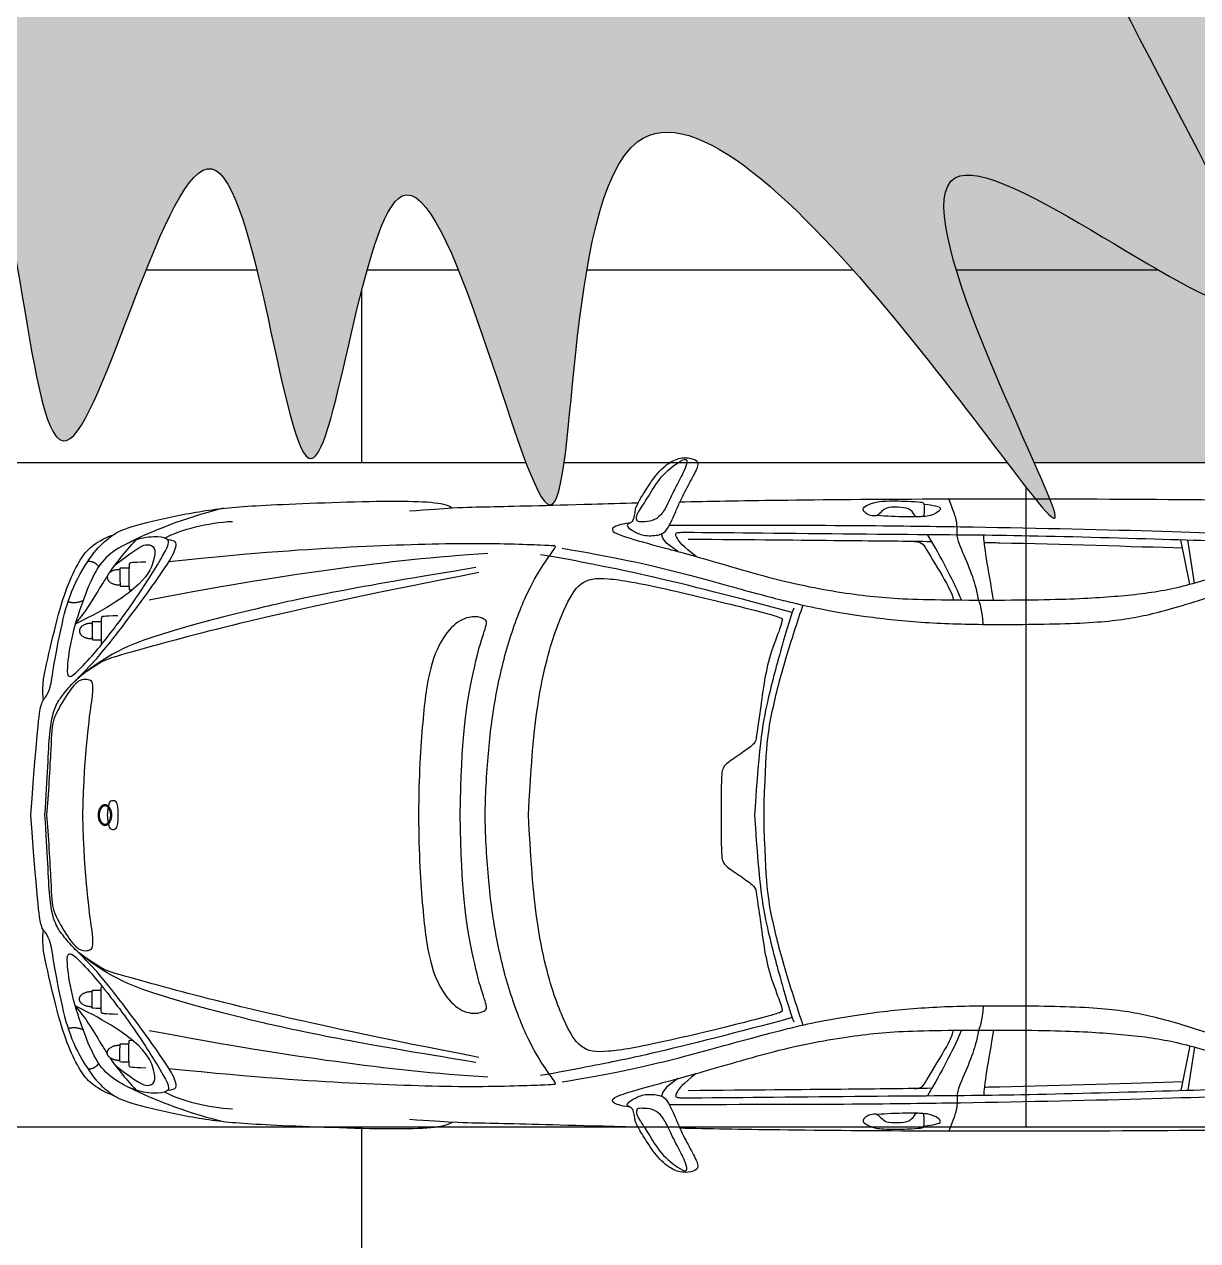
# Model space of a CAD drawing. Header units: metres. Extents: x 1203 to 2640, y 535 to 1122.
# Drawn here: x 1234.424 to 1238.012, y 631.604 to 635.324 of the extents above; entities that cross this region are included whole.
import ezdxf

# ---------------------------------------------------------------- set-up
doc = ezdxf.new("R2010")
doc.units = ezdxf.units.M
for name, color, linetype in [('car', 253, 'Continuous'), ('Layer1', 105, 'Continuous'), ('line work', 7, 'Continuous')]:
    doc.layers.add(name, color=color, linetype=linetype)
picture_1 = doc.add_image_def('image1.png', size_in_pixel=(941, 730))

msp = doc.modelspace()

# ---------------------------------------------------------------- hatches: boundary and pattern name
at = {"layer": 'line work', "lineweight": -3, "true_color": 0x90e203}
h = msp.add_hatch(color=62, dxfattribs=at)
h.dxf.hatch_style = 1
edge = h.paths.add_edge_path()
edge.add_line((1241.0606, 633.9787), (1241.0584, 633.984))
edge.add_line((1241.0584, 633.984), (1237.5124, 633.984))
edge.add_spline(control_points=[(1237.5124, 633.984), (1237.5451, 633.9103), (1237.7517, 633.4296), (1235.9935, 636.2871), (1236.1647, 632.8767), (1235.5567, 635.6433), (1235.2915, 633.1945), (1235.0529, 635.7285), (1234.4478, 633.1761), (1234.3926, 636.1333), (1233.0235, 632.5557), (1233.9191, 636.1028), (1233.0352, 635.0807), (1232.3977, 634.1008), (1233.0725, 635.4934), (1232.9786, 636.6505), (1231.1908, 635.2156), (1233.7339, 637.3455), (1231.0976, 637.0462), (1233.2729, 637.4331), (1231.0964, 638.4689), (1233.4053, 638.1188), (1231.1411, 640.0003), (1233.9502, 638.2091), (1232.1889, 640.9989), (1234.3796, 639.208), (1232.1961, 642.9809), (1234.5841, 639.2862), (1234.1539, 642.1916), (1234.8763, 640.3343), (1235.2579, 640.8149), (1235.3855, 640.9756)], knot_values=[24.028606, 24.028606, 24.028606, 24.028606, 24.253958, 25.961528, 27.103648, 28.144637, 28.994401, 29.931759, 30.873696, 31.916448, 33.269246, 34.849071, 35.495987, 36.149892, 37.43998, 37.950747, 38.930304, 40.29043, 41.243068, 42.036768, 43.076867, 43.892621, 45.052961, 46.218807, 47.576959, 48.432607, 50.070744, 51.677962, 52.681278, 53.664047, 54.157458, 54.157458, 54.157458, 54.157458], degree=3, periodic=0)
edge.add_spline(control_points=[(1235.3855, 640.9756), (1235.5944, 641.708), (1236.055, 643.3225), (1235.6187, 639.2771), (1237.3123, 643.2409), (1236.0218, 638.8105), (1238.5121, 641.9772), (1236.7059, 639.3304), (1239.2826, 640.2818), (1237.1653, 638.8241), (1240.4332, 639.0661), (1237.1558, 638.2003), (1240.9953, 637.4748), (1237.2221, 637.4799), (1240.1434, 636.3285), (1237.2802, 637.1829), (1238.3248, 635.6977), (1238.4755, 635.3993)], knot_values=[0, 0, 0, 0, 1.384531, 3.052251, 4.512271, 6.230514, 7.646267, 8.837739, 9.946582, 10.833662, 12.178284, 13.333393, 14.808876, 16.18735, 17.271419, 18.463426, 19.598324, 19.598324, 19.598324, 19.598324], degree=3, periodic=0)
edge.add_spline(control_points=[(1238.2667, 635.3993), (1238.3675, 635.33), (1238.5448, 635.2165), (1238.519, 635.3131), (1238.4755, 635.3993)], knot_values=[19.598324, 19.598324, 19.598324, 19.598324, 19.895937, 20.22398, 20.22398, 20.22398, 20.22398], degree=3, periodic=0)
edge.add_line((1238.4755, 635.3993), (1238.9461, 635.3993))
edge.add_line((1238.9461, 635.3993), (1240.1565, 638.7247))
edge.add_line((1240.1565, 638.7247), (1241.6355, 642.7883))
edge.add_line((1241.6355, 642.7883), (1242.1472, 644.194))
edge.add_line((1242.1472, 644.194), (1242.1472, 645.4574))
edge.add_line((1242.1472, 645.4574), (1241.1694, 646.8537))
edge.add_line((1241.1694, 646.8537), (1238.6851, 648.9383))
edge.add_spline(control_points=[(1238.6851, 648.9383), (1238.7605, 648.5032), (1239.8093, 647.1812), (1237.6725, 649.0008), (1239.6132, 646.2175), (1237.4299, 648.0188), (1238.9399, 645.1616), (1236.6992, 648.8032), (1236.8704, 645.3929), (1236.2624, 648.1594), (1235.9972, 645.7106), (1235.7586, 648.2447), (1235.1535, 645.6922), (1235.0983, 648.6495), (1233.7292, 645.0718), (1234.6248, 648.6189), (1233.7409, 647.5968), (1233.1034, 646.6169), (1233.7782, 648.0096), (1233.6843, 649.1666), (1231.8965, 647.7317), (1234.4396, 649.8617), (1231.8033, 649.5623), (1233.9786, 649.9492), (1231.8021, 650.985), (1234.111, 650.6349), (1231.8468, 652.5164), (1234.6559, 650.7252), (1232.8946, 653.515), (1235.0853, 651.7242), (1232.9017, 655.497), (1235.2898, 651.8023), (1234.8596, 654.7078), (1235.582, 652.8505), (1235.9636, 653.3311), (1236.0912, 653.4917)], knot_values=[18.729075, 18.729075, 18.729075, 18.729075, 19.926367, 20.858036, 22.216554, 23.184687, 24.253958, 25.961528, 27.103648, 28.144637, 28.994401, 29.931759, 30.873696, 31.916448, 33.269246, 34.849071, 35.495987, 36.149892, 37.43998, 37.950747, 38.930304, 40.29043, 41.243068, 42.036768, 43.076867, 43.892621, 45.052961, 46.218807, 47.576959, 48.432607, 50.070744, 51.677962, 52.681278, 53.664047, 54.157458, 54.157458, 54.157458, 54.157458], degree=3, periodic=0)
edge.add_spline(control_points=[(1236.0912, 653.4917), (1236.3001, 654.2241), (1236.7606, 655.8386), (1236.3243, 651.7933), (1238.018, 655.757), (1236.7275, 651.3266), (1239.0624, 654.2958), (1238.1831, 652.9803), (1238.1279, 652.6438)], knot_values=[0, 0, 0, 0, 1.384531, 3.052251, 4.512271, 6.230514, 7.646267, 8.567948, 8.567948, 8.567948, 8.567948], degree=3, periodic=0)
edge.add_line((1238.1279, 652.6438), (1238.7223, 652.3666))
edge.add_spline(control_points=[(1238.7223, 652.3666), (1239.0013, 652.4083), (1239.4297, 652.5181), (1239.1976, 652.2914), (1239.0942, 652.1931)], knot_values=[9.33645, 9.33645, 9.33645, 9.33645, 9.946582, 10.292538, 10.292538, 10.292538, 10.292538], degree=3, periodic=0)
edge.add_line((1239.0942, 652.1931), (1241.6633, 650.9952))
edge.add_line((1241.6633, 650.9952), (1243.929, 650.1705))
edge.add_line((1243.929, 650.1705), (1247.0765, 648.7028))
edge.add_line((1247.0765, 648.7028), (1249.1682, 647.9415))
edge.add_line((1249.1682, 647.9415), (1250.7226, 647.3757))
edge.add_line((1250.7226, 647.3757), (1253.3871, 647.1426))
edge.add_line((1253.3871, 647.1426), (1255.1587, 647.2976))
edge.add_line((1255.1587, 647.2976), (1257.7415, 647.5236))
edge.add_line((1257.7415, 647.5236), (1260.3795, 647.9887))
edge.add_line((1260.3795, 647.9887), (1264.6844, 648.7478))
edge.add_line((1264.6844, 648.7478), (1265.9694, 649.0921))
edge.add_spline(control_points=[(1265.9694, 649.0921), (1265.6932, 649.454), (1264.5487, 651.0122), (1264.7003, 647.9912), (1264.0923, 650.7577), (1263.8272, 648.3089), (1263.5886, 650.843), (1262.9834, 648.2905), (1262.9283, 651.2478), (1261.5591, 647.6701), (1262.4548, 651.2172), (1261.5708, 650.1951), (1260.9333, 649.2152), (1261.6081, 650.6079), (1261.5143, 651.7649), (1259.7264, 650.33), (1262.2695, 652.46), (1259.6333, 652.1606), (1261.8086, 652.5475), (1259.632, 653.5833), (1261.941, 653.2332), (1259.6768, 655.1147), (1262.4858, 653.3236), (1260.7245, 656.1133), (1262.9153, 654.3225), (1260.7317, 658.0953), (1263.1198, 654.4006), (1262.6896, 657.3061), (1263.4119, 655.4488), (1263.7936, 655.9294), (1263.9211, 656.09)], knot_values=[24.698138, 24.698138, 24.698138, 24.698138, 25.961528, 27.103648, 28.144637, 28.994401, 29.931759, 30.873696, 31.916448, 33.269246, 34.849071, 35.495987, 36.149892, 37.43998, 37.950747, 38.930304, 40.29043, 41.243068, 42.036768, 43.076867, 43.892621, 45.052961, 46.218807, 47.576959, 48.432607, 50.070744, 51.677962, 52.681278, 53.664047, 54.157458, 54.157458, 54.157458, 54.157458], degree=3, periodic=0)
edge.add_spline(control_points=[(1263.9211, 656.09), (1264.13, 656.8224), (1264.5906, 658.4369), (1264.1543, 654.3916), (1265.848, 658.3553), (1264.5574, 653.9249), (1267.0477, 657.0916), (1265.2415, 654.4448), (1267.8182, 655.3962), (1265.7009, 653.9385), (1268.9689, 654.1805), (1265.6915, 653.3147), (1269.531, 652.5892), (1265.7578, 652.5944), (1268.679, 651.4429), (1265.5405, 652.3795), (1267.8021, 649.6409), (1265.5025, 651.5991), (1267.4431, 648.8158), (1265.4133, 650.4906), (1265.9182, 649.3907), (1266.0422, 649.1116)], knot_values=[0, 0, 0, 0, 1.384531, 3.052251, 4.512271, 6.230514, 7.646267, 8.837739, 9.946582, 10.833662, 12.178284, 13.333393, 14.808876, 16.18735, 17.271419, 18.463426, 19.926367, 20.858036, 22.216554, 23.184687, 24.015311, 24.015311, 24.015311, 24.015311], degree=3, periodic=0)
edge.add_line((1266.0422, 649.1116), (1269.0927, 649.929))
edge.add_spline(control_points=[(1269.0927, 649.929), (1268.8968, 649.9315), (1268.4439, 649.8983), (1270.217, 650.2137), (1268.0404, 651.2495), (1270.3494, 650.8994), (1268.0852, 652.7809), (1270.8942, 650.9897), (1269.1329, 653.7795), (1271.3237, 651.9886), (1269.1401, 655.7615), (1271.5282, 652.0668), (1271.0979, 654.9722), (1271.8203, 653.1149), (1272.2019, 653.5955), (1272.3295, 653.7562)], knot_values=[40.805707, 40.805707, 40.805707, 40.805707, 41.243068, 42.036768, 43.076867, 43.892621, 45.052961, 46.218807, 47.576959, 48.432607, 50.070744, 51.677962, 52.681278, 53.664047, 54.157458, 54.157458, 54.157458, 54.157458], degree=3, periodic=0)
edge.add_spline(control_points=[(1272.3295, 653.7562), (1272.5384, 654.4886), (1272.999, 656.1031), (1272.5627, 652.0577), (1274.2563, 656.0215), (1272.9658, 651.5911), (1275.4561, 654.7578), (1273.6499, 652.111), (1276.2266, 653.0624), (1274.4527, 651.8411), (1275.4274, 651.7536), (1275.801, 651.7265)], knot_values=[0, 0, 0, 0, 1.384531, 3.052251, 4.512271, 6.230514, 7.646267, 8.837739, 9.946582, 10.833662, 11.636478, 11.636478, 11.636478, 11.636478], degree=3, periodic=0)
edge.add_spline(control_points=[(1275.801, 651.7265), (1276.0532, 651.7083), (1276.7154, 651.6719), (1274.0999, 650.9809), (1277.9394, 650.2554), (1274.1661, 650.2605), (1277.0874, 649.1091), (1273.9489, 650.0457), (1276.2105, 647.3071), (1273.9109, 649.2652), (1275.8515, 646.482), (1273.6683, 648.2833), (1275.1783, 645.4261), (1272.9376, 649.0677), (1273.1087, 645.6573), (1272.5007, 648.4239), (1272.2356, 645.9751), (1271.997, 648.5091), (1271.3918, 645.9567), (1271.3366, 648.9139), (1269.9675, 645.3363), (1270.8632, 648.8834), (1269.9792, 647.8613), (1269.3417, 646.8814), (1270.0165, 648.274), (1269.9227, 649.4311), (1268.1348, 647.9962), (1270.3401, 649.8432), (1269.3235, 649.9261), (1269.0927, 649.929)], knot_values=[11.636478, 11.636478, 11.636478, 11.636478, 12.178284, 13.333393, 14.808876, 16.18735, 17.271419, 18.463426, 19.926367, 20.858036, 22.216554, 23.184687, 24.253958, 25.961528, 27.103648, 28.144637, 28.994401, 29.931759, 30.873696, 31.916448, 33.269246, 34.849071, 35.495987, 36.149892, 37.43998, 37.950747, 38.930304, 40.29043, 40.805707, 40.805707, 40.805707, 40.805707], degree=3, periodic=0)
edge.add_line((1274.5332, 646.5699), (1253.5067, 646.5699))
edge.add_arc((1256.2726, 631.389), 15.4308, 100.32565, 170.3385)
at = {"layer": 'line work', "lineweight": -3}
h = msp.add_hatch(color=256, dxfattribs=at)
h.dxf.hatch_style = 1
h.set_gradient(color1=(76, 153, 0), color2=(88, 186, 72))
edge = h.paths.add_edge_path()
edge.add_spline(control_points=[(1235.3855, 640.9756), (1235.5944, 641.708), (1236.055, 643.3225), (1235.6187, 639.2771), (1237.3123, 643.2409), (1236.0218, 638.8105), (1238.5121, 641.9772), (1236.7059, 639.3304), (1239.2826, 640.2818), (1237.1653, 638.8241), (1240.4332, 639.0661), (1237.1558, 638.2003), (1240.9953, 637.4748), (1237.2221, 637.4799), (1240.1434, 636.3285), (1237.0049, 637.2651), (1239.2664, 634.5265), (1236.9668, 636.4846), (1238.9075, 633.7014), (1236.7242, 635.5027), (1238.2342, 632.6454), (1235.9935, 636.2871), (1236.1647, 632.8767), (1235.5567, 635.6433), (1235.2915, 633.1945), (1235.0529, 635.7285), (1234.4478, 633.1761), (1234.3926, 636.1333), (1233.0235, 632.5557), (1233.9191, 636.1028), (1233.0352, 635.0807), (1232.3977, 634.1008), (1233.0725, 635.4934), (1232.9786, 636.6505), (1231.1908, 635.2156), (1233.7339, 637.3455), (1231.0976, 637.0462), (1233.2729, 637.4331), (1231.0964, 638.4689), (1233.4053, 638.1188), (1231.1411, 640.0003), (1233.9502, 638.2091), (1232.1889, 640.9989), (1234.3796, 639.208), (1232.1961, 642.9809), (1234.5841, 639.2862), (1234.1539, 642.1916), (1234.8763, 640.3343), (1235.2579, 640.8149), (1235.3855, 640.9756)], knot_values=[0, 0, 0, 0, 1.384531, 3.052251, 4.512271, 6.230514, 7.646267, 8.837739, 9.946582, 10.833662, 12.178284, 13.333393, 14.808876, 16.18735, 17.271419, 18.463426, 19.926367, 20.858036, 22.216554, 23.184687, 24.253958, 25.961528, 27.103648, 28.144637, 28.994401, 29.931759, 30.873696, 31.916448, 33.269246, 34.849071, 35.495987, 36.149892, 37.43998, 37.950747, 38.930304, 40.29043, 41.243068, 42.036768, 43.076867, 43.892621, 45.052961, 46.218807, 47.576959, 48.432607, 50.070744, 51.677962, 52.681278, 53.664047, 54.157458, 54.157458, 54.157458, 54.157458], degree=3, periodic=0)

# ---------------------------------------------------------------- linework, layer by layer
at = {"layer": 'car'}
for points in [[(1236.4227, 633.7114), (1236.3881, 633.737), (1236.377, 633.7525), (1236.3728, 633.7649)], [(1237.1994, 633.7411), (1237.1859, 633.7636)], [(1237.9888, 633.6112), (1237.9611, 633.7475)], [(1238.0026, 633.615), (1237.982, 633.7469)], [(1237.9888, 632.1994), (1237.9611, 632.063)], [(1238.0026, 632.1956), (1237.982, 632.0637)], [(1236.4227, 632.0991), (1236.3881, 632.0735), (1236.377, 632.0581), (1236.3728, 632.0457)], [(1237.1994, 632.0695), (1237.1859, 632.047)]]:
    msp.add_lwpolyline(points, dxfattribs=at)
for points, knots in [([(1238.6885, 633.8685), (1238.6857, 633.8665), (1238.6845, 633.8644), (1238.6848, 633.8622), (1238.5535, 633.8644), (1237.6989, 633.8755), (1236.8373, 633.8711), (1236.515, 633.8652), (1236.4292, 633.8633), (1236.4316, 633.8688), (1236.4419, 633.8912), (1236.4656, 633.9342), (1236.4881, 633.9782), (1236.4805, 633.9921), (1236.4465, 634.0012), (1236.4063, 633.9916), (1236.3618, 633.9562), (1236.3221, 633.8959), (1236.3094, 633.874), (1236.3028, 633.8628), (1236.3013, 633.8602), (1236.2503, 633.8589), (1236.0572, 633.8534), (1235.8474, 633.8481), (1235.7812, 633.8473), (1235.7325, 633.8445), (1235.7176, 633.86), (1235.5981, 633.8707), (1235.1682, 633.8545), (1235.0097, 633.844), (1234.8465, 633.8129), (1234.733, 633.7833), (1234.7054, 633.7683), (1234.6973, 633.7628), (1234.6775, 633.7569), (1234.6308, 633.7311), (1234.6001, 633.6963), (1234.5646, 633.6295), (1234.5292, 633.5291), (1234.4943, 633.3737), (1234.4772, 633.3057), (1234.4829, 633.2576), (1234.4805, 633.2538), (1234.4737, 633.2401), (1234.4661, 633.1983), (1234.4444, 632.9053), (1234.4661, 632.6123), (1234.4737, 632.5705), (1234.4805, 632.5567), (1234.4829, 632.553), (1234.4772, 632.5049), (1234.4943, 632.4369), (1234.5292, 632.2815), (1234.5646, 632.1811), (1234.6001, 632.1143), (1234.6308, 632.0794), (1234.6775, 632.0536), (1234.6973, 632.0477), (1234.7054, 632.0423), (1234.733, 632.0273), (1234.8465, 631.9977), (1235.0097, 631.9666), (1235.1682, 631.9561), (1235.5981, 631.9399), (1235.7176, 631.9506), (1235.7325, 631.9661), (1235.7812, 631.9633), (1235.8474, 631.9625), (1236.0572, 631.9572), (1236.2503, 631.9517), (1236.3013, 631.9504), (1236.3028, 631.9478), (1236.3094, 631.9365), (1236.3221, 631.9147), (1236.3618, 631.8543), (1236.4063, 631.8189), (1236.4465, 631.8094), (1236.4805, 631.8185), (1236.4881, 631.8323), (1236.4656, 631.8764), (1236.4419, 631.9194), (1236.4316, 631.9418), (1236.4292, 631.9473), (1236.515, 631.9454), (1236.8373, 631.9395), (1237.6989, 631.9351), (1238.5535, 631.9462), (1238.6848, 631.9484), (1238.6845, 631.9462), (1238.6857, 631.9441), (1238.6885, 631.9421), (1238.7047, 631.9352), (1238.7427, 631.9379), (1238.787, 631.9549), (1238.8738, 631.9611), (1239.0935, 631.9908), (1239.3151, 632.0277), (1239.4727, 632.0548), (1239.5618, 632.098), (1239.6276, 632.1772), (1239.6573, 632.324), (1239.6897, 632.5645), (1239.696, 632.9053), (1239.6897, 633.2461), (1239.6573, 633.4865), (1239.6276, 633.6333), (1239.5618, 633.7126), (1239.4727, 633.7558), (1239.3151, 633.7828), (1239.0935, 633.8198), (1238.8738, 633.8494), (1238.787, 633.8556), (1238.7427, 633.8727), (1238.7047, 633.8754), (1238.6885, 633.8685)], [9.811373, 9.811373, 9.811373, 9.811373, 10.30411, 10.30411, 10.30411, 11.197316, 12.197316, 12.644155, 12.644155, 12.644155, 12.969408, 13.969408, 14.969408, 15.969408, 16.969408, 17.969408, 18.969408, 19.969408, 20.969408, 21.294549, 21.294549, 21.294549, 21.606904, 22.606904, 23.220672, 23.220672, 23.220672, 24.159635, 25.159635, 26.159635, 27.159635, 28.159635, 28.738873, 28.738873, 28.738873, 29.738873, 30.738873, 31.738873, 32.738873, 33.738873, 34.738873, 34.738873, 34.738873, 35.285563, 36.285563, 36.285563, 36.285563, 37.285563, 37.832254, 37.832254, 37.832254, 38.832254, 39.832254, 40.832254, 41.832254, 42.832254, 43.832254, 43.832254, 43.832254, 44.411492, 45.411492, 46.411492, 47.411492, 48.411492, 49.350455, 49.350455, 49.350455, 49.964223, 50.964223, 51.276578, 51.276578, 51.276578, 51.601719, 52.601719, 53.601719, 54.601719, 55.601719, 56.601719, 57.601719, 58.601719, 59.601719, 59.926972, 59.926972, 59.926972, 60.373811, 61.373811, 62.267016, 62.267016, 62.267016, 62.759754, 62.759754, 62.759754, 63.571127, 64.571127, 65.571127, 66.571127, 67.571127, 68.571127, 69.571127, 70.571127, 71.571127, 72.571127, 72.571127, 72.571127, 73.571127, 74.571127, 75.571127, 76.571127, 77.571127, 78.571127, 79.571127, 80.571127, 81.571127, 82.382499, 82.382499, 82.382499, 82.382499]), ([(1236.3013, 633.8602), (1236.2981, 633.8547), (1236.2915, 633.8424), (1236.2921, 633.8355), (1236.2913, 633.83), (1236.2906, 633.8246), (1236.2871, 633.8112), (1236.2828, 633.8002), (1236.268, 633.7959), (1236.267, 633.7868), (1236.2866, 633.7729), (1236.3221, 633.7571), (1236.3699, 633.7614), (1236.3895, 633.7729), (1236.4126, 633.8241), (1236.4241, 633.8519), (1236.4292, 633.8633)], [18.325141, 18.325141, 18.325141, 18.325141, 19, 20, 20, 20, 21, 22, 23, 24, 25, 26, 27, 28, 29, 29.674747, 29.674747, 29.674747, 29.674747]), ([(1237.1754, 633.8564), (1237.19, 633.8547), (1237.2211, 633.8502), (1237.2281, 633.8434), (1237.2205, 633.8322), (1237.1907, 633.8172), (1237.1269, 633.8167), (1237.0565, 633.8188), (1237.0334, 633.8217), (1237.0325, 633.8218)], [0.348642, 0.348642, 0.348642, 0.348642, 1, 2, 3, 4, 5, 6, 6.040441, 6.040441, 6.040441, 6.040441]), ([(1234.4829, 633.2576), (1234.4849, 633.2608), (1234.4915, 633.2684), (1234.5048, 633.2919), (1234.512, 633.3505), (1234.5435, 633.5171), (1234.5759, 633.6144), (1234.6412, 633.72), (1234.6752, 633.7455), (1234.6914, 633.7589), (1234.6973, 633.7628)], [1.54669, 1.54669, 1.54669, 1.54669, 2, 3, 4, 5, 6, 7, 8, 8.420762, 8.420762, 8.420762, 8.420762]), ([(1234.8633, 632.0639), (1234.8921, 632.0649), (1234.8906, 632.0883), (1234.8614, 632.143), (1234.7352, 632.3166), (1234.6331, 632.445), (1234.5762, 632.496), (1234.5412, 632.5383), (1234.523, 632.5632), (1234.4989, 632.6266), (1234.496, 632.7915), (1234.4872, 632.9053), (1234.496, 633.0191), (1234.4989, 633.184), (1234.523, 633.2474), (1234.5412, 633.2722), (1234.5762, 633.3145), (1234.6331, 633.3656), (1234.7352, 633.494), (1234.8614, 633.6676), (1234.8906, 633.7223), (1234.8921, 633.7457), (1234.8633, 633.7466)], [0, 0, 0, 0, 1, 2, 3, 4, 5, 6, 7, 8, 9, 9, 9, 10, 11, 12, 13, 14, 15, 16, 17, 18, 18, 18, 18]), ([(1234.7021, 633.6702), (1234.7752, 633.7273), (1234.803, 633.7362), (1234.8254, 633.7244), (1234.823, 633.6907), (1234.8004, 633.6208), (1234.6806, 633.5371), (1234.5803, 633.4893), (1234.6192, 633.5353), (1234.6469, 633.5867), (1234.6752, 633.6311), (1234.6785, 633.6362)], [0, 0, 0, 0, 1, 2, 3, 4, 5, 5, 5, 6, 6.129685, 6.129685, 6.129685, 6.129685]), ([(1234.8664, 632.1304), (1235.147, 632.1018), (1235.4339, 632.084), (1235.7875, 632.0718), (1236.0432, 632.0814), (1236.0485, 632.0824), (1236.0494, 632.0857), (1236.0413, 632.0967), (1236.0106, 632.1403), (1235.9599, 632.2231), (1235.8991, 632.3863), (1235.8618, 632.5528), (1235.8422, 632.706), (1235.8342, 632.8513), (1235.8334, 632.9053), (1235.8342, 632.9592), (1235.8422, 633.1046), (1235.8618, 633.2577), (1235.8991, 633.4243), (1235.9599, 633.5875), (1236.0106, 633.6703), (1236.0413, 633.7139), (1236.0494, 633.7249), (1236.0485, 633.7282), (1236.0432, 633.7292), (1235.7875, 633.7388), (1235.4339, 633.7266), (1235.147, 633.7088), (1234.8664, 633.6802)], [0, 0, 0, 0, 1, 2, 3, 4, 5, 6, 7, 8, 9, 10, 11, 12, 12, 12, 13, 14, 15, 16, 17, 18, 19, 20, 21, 22, 23, 24, 24, 24, 24]), ([(1237.2897, 633.5631), (1237.2723, 633.6088), (1237.2308, 633.6879), (1237.1994, 633.7411), (1237.0546, 633.7432), (1236.8525, 633.745), (1236.4548, 633.7483)], [0, 0, 0, 0, 1, 1, 1, 1.647053, 1.647053, 1.647053, 1.647053]), ([(1237.9664, 633.7214), (1237.8187, 633.7258), (1237.573, 633.7334), (1237.3757, 633.7378), (1237.3599, 633.7382)], [2.031077, 2.031077, 2.031077, 2.031077, 3, 3.084546, 3.084546, 3.084546, 3.084546]), ([(1235.9663, 632.9053), (1235.9773, 632.6567), (1236.0143, 632.4302), (1236.0761, 632.2683), (1236.1228, 632.1859), (1236.1955, 632.1763), (1236.3575, 632.2051), (1236.6842, 632.2847), (1236.7432, 632.3026), (1236.7421, 632.3088), (1236.7394, 632.3247), (1236.703, 632.4158), (1236.6854, 632.5002), (1236.6728, 632.6002), (1236.6619, 632.6704), (1236.661, 632.6848), (1236.6223, 632.7136), (1236.5737, 632.7452), (1236.5557, 632.7641), (1236.5557, 632.7992), (1236.5548, 632.9053), (1236.5557, 633.0114), (1236.5557, 633.0465), (1236.5737, 633.0654), (1236.6223, 633.0969), (1236.661, 633.1258), (1236.6619, 633.1402), (1236.6728, 633.2104), (1236.6854, 633.3104), (1236.703, 633.3948), (1236.7394, 633.4859), (1236.7421, 633.5018), (1236.7432, 633.508), (1236.6842, 633.5258), (1236.3575, 633.6055), (1236.1955, 633.6343), (1236.1228, 633.6247), (1236.0761, 633.5423), (1236.0143, 633.3803), (1235.9773, 633.1539), (1235.9663, 632.9053)], [0, 0, 0, 0, 1, 2, 3, 4, 5, 6, 7, 8, 9, 10, 11, 12, 13, 14, 15, 16, 17, 18, 18, 18, 19, 20, 21, 22, 23, 24, 25, 26, 27, 28, 29, 30, 31, 32, 33, 34, 35, 36, 36, 36, 36]), ([(1236.8049, 633.5475), (1236.7879, 633.4967), (1236.7465, 633.3701), (1236.7087, 633.2225), (1236.6898, 633.1172), (1236.6853, 632.9053), (1236.6898, 632.6934), (1236.7087, 632.588), (1236.7465, 632.4405), (1236.7879, 632.3139), (1236.8049, 632.2631)], [0, 0, 0, 0, 0.85838, 1.85838, 2.85838, 2.85838, 2.85838, 3.85838, 4.85838, 5.71676, 5.71676, 5.71676, 5.71676]), ([(1234.7107, 633.5149), (1234.6658, 633.5136), (1234.6608, 633.5111), (1234.6592, 633.5079), (1234.6592, 633.4313), (1234.6597, 633.4305), (1234.6615, 633.43), (1234.6629, 633.4299)], [0, 0, 0, 0, 1, 2, 3, 4, 4.488989, 4.488989, 4.488989, 4.488989]), ([(1235.7574, 632.9053), (1235.7618, 632.6615), (1235.7874, 632.5092), (1235.8163, 632.3836), (1235.8419, 632.3158), (1235.8352, 632.3091), (1235.8163, 632.2968), (1235.7641, 632.3002), (1235.7085, 632.3491), (1235.6629, 632.4458), (1235.6418, 632.6037), (1235.6306, 632.7872), (1235.6298, 632.9053), (1235.6306, 633.0234), (1235.6418, 633.2069), (1235.6629, 633.3647), (1235.7085, 633.4615), (1235.7641, 633.5104), (1235.8163, 633.5137), (1235.8352, 633.5015), (1235.8419, 633.4948), (1235.8163, 633.427), (1235.7874, 633.3014), (1235.7618, 633.149), (1235.7574, 632.9053)], [0, 0, 0, 0, 1, 2, 3, 4, 5, 6, 7, 8, 9, 10, 10, 10, 11, 12, 13, 14, 15, 16, 17, 18, 19, 20, 20, 20, 20]), ([(1236.777, 633.5377), (1236.7653, 633.5062), (1236.7437, 633.4314), (1236.6987, 633.2711), (1236.6707, 633.1297), (1236.6572, 632.9053), (1236.6707, 632.6809), (1236.6987, 632.5395), (1236.7437, 632.3792), (1236.7653, 632.3044), (1236.777, 632.2729)], [0, 0, 0, 0, 1, 2, 3, 3, 3, 4, 5, 6, 6, 6, 6]), ([(1234.6031, 632.9053), (1234.6085, 632.7017), (1234.6391, 632.5153), (1234.6328, 632.491), (1234.5897, 632.4864), (1234.5516, 632.5412), (1234.5078, 632.615), (1234.5078, 632.6718), (1234.4974, 632.8448), (1234.4924, 632.9053), (1234.4974, 632.9657), (1234.5078, 633.1388), (1234.5078, 633.1955), (1234.5516, 633.2694), (1234.5897, 633.3242), (1234.6328, 633.3196), (1234.6391, 633.2953), (1234.6085, 633.1089), (1234.6031, 632.9053)], [0, 0, 0, 0, 1, 2, 3, 4, 5, 6, 7, 7, 7, 8, 9, 10, 11, 12, 13, 14, 14, 14, 14]), ([(1234.6821, 632.9318), (1234.6855, 632.9502), (1234.6964, 632.9502), (1234.7102, 632.9502), (1234.7102, 632.9053), (1234.7102, 632.8604), (1234.6964, 632.8604), (1234.6855, 632.8604), (1234.6821, 632.8788)], [0, 0, 0, 0, 0.743553, 1.743553, 1.743553, 1.743553, 2.743553, 3.487107, 3.487107, 3.487107, 3.487107]), ([(1234.6814, 632.8827), (1234.6805, 632.8885), (1234.6796, 632.8959), (1234.6789, 632.9053), (1234.6796, 632.9146), (1234.6805, 632.9221), (1234.6814, 632.9279)], [0, 0, 0, 0, 0.2081908, 0.2081908, 0.2081908, 0.4163816, 0.4163816, 0.4163816, 0.4163816]), ([(1234.4829, 632.553), (1234.4849, 632.5498), (1234.4915, 632.5422), (1234.5048, 632.5186), (1234.512, 632.4601), (1234.5435, 632.2935), (1234.5759, 632.1962), (1234.6412, 632.0906), (1234.6752, 632.0651), (1234.6914, 632.0517), (1234.6973, 632.0477)], [1.54669, 1.54669, 1.54669, 1.54669, 2, 3, 4, 5, 6, 7, 8, 8.420762, 8.420762, 8.420762, 8.420762]), ([(1234.7107, 632.2957), (1234.6658, 632.297), (1234.6608, 632.2995), (1234.6592, 632.3026), (1234.6592, 632.3793), (1234.6597, 632.3801), (1234.6615, 632.3806), (1234.6629, 632.3807)], [0, 0, 0, 0, 1, 2, 3, 4, 4.488989, 4.488989, 4.488989, 4.488989]), ([(1234.7021, 632.1403), (1234.7752, 632.0832), (1234.803, 632.0744), (1234.8254, 632.0862), (1234.823, 632.1199), (1234.8004, 632.1898), (1234.6806, 632.2735), (1234.5803, 632.3213), (1234.6192, 632.2753), (1234.6469, 632.2239), (1234.6752, 632.1795), (1234.6785, 632.1744)], [0, 0, 0, 0, 1, 2, 3, 4, 5, 5, 5, 6, 6.129685, 6.129685, 6.129685, 6.129685]), ([(1237.2897, 632.2475), (1237.2723, 632.2018), (1237.2308, 632.1227), (1237.1994, 632.0695), (1237.0546, 632.0674), (1236.8525, 632.0655), (1236.4548, 632.0623)], [0, 0, 0, 0, 1, 1, 1, 1.647053, 1.647053, 1.647053, 1.647053]), ([(1237.9664, 632.0892), (1237.8187, 632.0848), (1237.573, 632.0772), (1237.3757, 632.0727), (1237.3599, 632.0724)], [2.031077, 2.031077, 2.031077, 2.031077, 3, 3.084546, 3.084546, 3.084546, 3.084546]), ([(1236.3013, 631.9504), (1236.2981, 631.9559), (1236.2915, 631.9682), (1236.2921, 631.9751), (1236.2913, 631.9805), (1236.2906, 631.986), (1236.2871, 631.9994), (1236.2828, 632.0104), (1236.268, 632.0147), (1236.267, 632.0238), (1236.2866, 632.0377), (1236.3221, 632.0535), (1236.3699, 632.0491), (1236.3895, 632.0377), (1236.4126, 631.9864), (1236.4241, 631.9586), (1236.4292, 631.9473)], [18.325141, 18.325141, 18.325141, 18.325141, 19, 20, 20, 20, 21, 22, 23, 24, 25, 26, 27, 28, 29, 29.674747, 29.674747, 29.674747, 29.674747]), ([(1237.1754, 631.9542), (1237.19, 631.9559), (1237.2211, 631.9604), (1237.2281, 631.9672), (1237.2205, 631.9783), (1237.1907, 631.9934), (1237.1269, 631.9939), (1237.0565, 631.9918), (1237.0334, 631.9889), (1237.0325, 631.9888)], [0.348642, 0.348642, 0.348642, 0.348642, 1, 2, 3, 4, 5, 6, 6.040441, 6.040441, 6.040441, 6.040441])]:
    msp.add_open_spline(points, degree=3, knots=knots, dxfattribs=at)
for points, degree in [([(1236.3121, 633.8473), (1236.3071, 633.8398), (1236.2983, 633.8276), (1236.296, 633.8137), (1236.2971, 633.8024), (1236.3119, 633.802), (1236.346, 633.8036), (1236.3708, 633.8206), (1236.3871, 633.8462), (1236.413, 633.904), (1236.4417, 633.9548), (1236.4503, 633.98), (1236.4509, 633.9979), (1236.427, 633.9873), (1236.3708, 633.9439), (1236.3285, 633.8726), (1236.3172, 633.8547), (1236.3121, 633.8473)], 3), ([(1235.0335, 633.8435), (1234.9462, 633.823), (1234.8299, 633.7823), (1234.7421, 633.7372)], 3), ([(1235.6027, 633.8355), (1235.6618, 633.84), (1235.7018, 633.8427), (1235.7325, 633.8445)], 3), ([(1236.0688, 633.7213), (1236.2168, 633.6965), (1236.3985, 633.6578), (1236.648, 633.5863), (1236.7837, 633.552), (1236.8551, 633.536), (1237.0142, 633.5083), (1237.2009, 633.4908), (1237.3979, 633.4871), (1237.6904, 633.4908), (1237.8378, 633.5097), (1237.9822, 633.5498), (1238.2434, 633.6374), (1238.3878, 633.6928), (1238.4396, 633.7213), (1238.4542, 633.7534), (1238.4476, 633.7818), (1238.4257, 633.8008), (1238.3564, 633.8402), (1238.239, 633.8555), (1238.1244, 633.869)], 3), ([(1237.1757, 633.8303), (1237.176, 633.8372), (1237.1773, 633.8623), (1237.1682, 633.8618), (1237.1326, 633.8657), (1237.0433, 633.8667), (1237.0131, 633.8591), (1236.989, 633.8461), (1236.9881, 633.8377), (1236.9999, 633.8247), (1237.0244, 633.8185), (1237.0346, 633.8215), (1237.0497, 633.8379), (1237.0623, 633.8472), (1237.1072, 633.8476), (1237.1377, 633.8404), (1237.148, 633.8172), (1237.1569, 633.8173), (1237.1732, 633.8182), (1237.1753, 633.8212), (1237.1754, 633.8235), (1237.1757, 633.8303)], 3), ([(1237.3564, 633.4886), (1237.3528, 633.5405), (1237.3402, 633.5628), (1237.3402, 633.5882), (1237.3159, 633.6603), (1237.2799, 633.7398), (1237.2763, 633.7628), (1237.2771, 633.7628), (1237.277, 633.7862), (1237.2744, 633.8134), (1237.2654, 633.8332), (1237.2519, 633.8723)], 3), ([(1234.8539, 633.7524), (1234.9032, 633.7792), (1234.9857, 633.7994), (1235.0609, 633.8036)], 3), ([(1236.277, 633.7989), (1236.2439, 633.7941), (1236.2222, 633.7848), (1236.2219, 633.7755), (1236.2315, 633.765), (1236.3401, 633.7325), (1236.4771, 633.6982), (1236.7558, 633.6131), (1236.9864, 633.5747), (1237.1497, 633.5624), (1237.5615, 633.5624), (1237.7496, 633.572), (1237.9143, 633.5898), (1238.0584, 633.6296), (1238.2926, 633.7075), (1238.3317, 633.7234), (1238.3325, 633.7435), (1238.3193, 633.7524), (1238.2906, 633.7583), (1237.9166, 633.7736), (1237.2742, 633.7873), (1236.8995, 633.7914), (1236.3967, 633.7911)], 3), ([(1236.4787, 633.696), (1236.437, 633.7278), (1236.4164, 633.7557), (1236.4156, 633.767), (1236.4215, 633.7701), (1236.4571, 633.7705), (1237.1739, 633.7632), (1237.4324, 633.7623), (1237.9395, 633.7488), (1238.2403, 633.738), (1238.3139, 633.733), (1238.3111, 633.7249), (1238.2992, 633.711)], 3), ([(1234.6304, 633.3914), (1234.6133, 633.3719), (1234.5748, 633.3306), (1234.5602, 633.3269), (1234.5522, 633.343), (1234.5675, 633.4553), (1234.6069, 633.5728), (1234.6471, 633.6691), (1234.7018, 633.7187), (1234.774, 633.7537), (1234.8367, 633.7581), (1234.8695, 633.7493), (1234.8652, 633.7245), (1234.7718, 633.5728), (1234.6777, 633.4473), (1234.6475, 633.4108), (1234.6304, 633.3914)], 3), ([(1234.6855, 633.6468), (1234.706, 633.677), (1234.7296, 633.7068), (1234.7668, 633.7468)], 3), ([(1237.1459, 633.7418), (1237.1711, 633.7415), (1237.1792, 633.7216), (1237.2529, 633.6037), (1237.2657, 633.5692), (1237.2649, 633.5633)], 3), ([(1237.388, 633.5628), (1237.3726, 633.658), (1237.3568, 633.7383), (1237.3587, 633.762)], 3), ([(1234.8063, 633.5639), (1235.059, 633.612), (1235.3827, 633.6628), (1235.6828, 633.6965), (1235.8418, 633.7058)], 3), ([(1236.7724, 633.5249), (1236.6068, 633.5701), (1236.2898, 633.6493), (1236.1394, 633.6755), (1236.0583, 633.6935), (1236.0025, 633.7016)], 3), ([(1235.8049, 633.662), (1235.4197, 633.5992), (1235.1396, 633.5409), (1234.8339, 633.4584), (1234.6924, 633.4074), (1234.5896, 633.3256)], 3), ([(1234.6187, 633.6815), (1234.6398, 633.6827), (1234.6518, 633.6648)], 2), ([(1234.7448, 633.6608), (1234.7182, 633.6608), (1234.7167, 633.6608), (1234.7167, 633.6575), (1234.7167, 633.6054), (1234.7184, 633.6054), (1234.7202, 633.6054), (1234.7446, 633.6054)], 3), ([(1234.7958, 633.6791), (1234.7509, 633.6779), (1234.7459, 633.6754), (1234.7443, 633.6722), (1234.7443, 633.5956), (1234.7449, 633.5946), (1234.748, 633.5939), (1234.7553, 633.5946)], 3), ([(1235.8145, 633.6467), (1235.2208, 633.5322), (1234.6827, 633.3858), (1234.6703, 633.3793), (1234.5998, 633.3357), (1234.5738, 633.3098)], 3), ([(1234.5584, 633.5583), (1234.5782, 633.5509), (1234.6042, 633.5616)], 2), ([(1234.6597, 633.4965), (1234.6331, 633.4965), (1234.6316, 633.4965), (1234.6316, 633.4932), (1234.6316, 633.4411), (1234.6333, 633.4411), (1234.6352, 633.4411), (1234.6595, 633.4411)], 3), ([(1235.8145, 632.1639), (1235.2208, 632.2784), (1234.6827, 632.4248), (1234.6703, 632.4313), (1234.5998, 632.4749), (1234.5738, 632.5008)], 3), ([(1234.6304, 632.4192), (1234.6133, 632.4387), (1234.5748, 632.48), (1234.5602, 632.4836), (1234.5522, 632.4676), (1234.5675, 632.3553), (1234.6069, 632.2378), (1234.6471, 632.1415), (1234.7018, 632.0919), (1234.774, 632.0569), (1234.8367, 632.0525), (1234.8695, 632.0613), (1234.8652, 632.0861), (1234.7718, 632.2378), (1234.6777, 632.3633), (1234.6475, 632.3998), (1234.6304, 632.4192)], 3), ([(1235.8049, 632.1486), (1235.4197, 632.2113), (1235.1396, 632.2697), (1234.8339, 632.3521), (1234.6924, 632.4032), (1234.5896, 632.4849)], 3), ([(1234.6597, 632.3141), (1234.6331, 632.3141), (1234.6316, 632.3141), (1234.6316, 632.3174), (1234.6316, 632.3695), (1234.6333, 632.3695), (1234.6352, 632.3695), (1234.6595, 632.3695)], 3), ([(1236.0688, 632.0893), (1236.2168, 632.1141), (1236.3985, 632.1528), (1236.648, 632.2243), (1236.7837, 632.2585), (1236.8551, 632.2746), (1237.0142, 632.3023), (1237.2009, 632.3198), (1237.3979, 632.3235), (1237.6904, 632.3198), (1237.8378, 632.3009), (1237.9822, 632.2607), (1238.2434, 632.1732), (1238.3878, 632.1178), (1238.4396, 632.0893), (1238.4542, 632.0572), (1238.4476, 632.0288), (1238.4257, 632.0098), (1238.3564, 631.9704), (1238.239, 631.9551), (1238.1244, 631.9416)], 3), ([(1237.3564, 632.322), (1237.3528, 632.2701), (1237.3402, 632.2477), (1237.3402, 632.2224), (1237.3159, 632.1503), (1237.2799, 632.0708), (1237.2763, 632.0477), (1237.2771, 632.0477), (1237.277, 632.0244), (1237.2744, 631.9972), (1237.2654, 631.9774), (1237.2519, 631.9383)], 3), ([(1236.7724, 632.2857), (1236.6068, 632.2405), (1236.2898, 632.1612), (1236.1394, 632.1351), (1236.0583, 632.1171), (1236.0025, 632.109)], 3), ([(1234.5584, 632.2522), (1234.5782, 632.2597), (1234.6042, 632.249)], 2), ([(1234.8063, 632.2466), (1235.059, 632.1986), (1235.3827, 632.1478), (1235.6828, 632.1141), (1235.8418, 632.1048)], 3), ([(1236.277, 632.0117), (1236.2439, 632.0165), (1236.2222, 632.0258), (1236.2219, 632.0351), (1236.2315, 632.0455), (1236.3401, 632.0781), (1236.4771, 632.1123), (1236.7558, 632.1974), (1236.9864, 632.2359), (1237.1497, 632.2482), (1237.5615, 632.2482), (1237.7496, 632.2386), (1237.9143, 632.2208), (1238.0584, 632.181), (1238.2926, 632.1031), (1238.3317, 632.0872), (1238.3325, 632.0671), (1238.3193, 632.0581), (1238.2906, 632.0523), (1237.9166, 632.037), (1237.2742, 632.0233), (1236.8995, 632.0192), (1236.3967, 632.0195)], 3), ([(1237.1459, 632.0688), (1237.1711, 632.0691), (1237.1792, 632.089), (1237.2529, 632.2068), (1237.2657, 632.2413), (1237.2649, 632.2473)], 3), ([(1237.388, 632.2478), (1237.3726, 632.1525), (1237.3568, 632.0723), (1237.3587, 632.0486)], 3), ([(1234.7448, 632.1498), (1234.7182, 632.1498), (1234.7167, 632.1498), (1234.7167, 632.1531), (1234.7167, 632.2052), (1234.7184, 632.2052), (1234.7202, 632.2052), (1234.7446, 632.2052)], 3), ([(1234.7958, 632.1314), (1234.7509, 632.1327), (1234.7459, 632.1352), (1234.7443, 632.1383), (1234.7443, 632.215), (1234.7449, 632.216), (1234.748, 632.2167), (1234.7553, 632.2159)], 3), ([(1234.6187, 632.1291), (1234.6398, 632.1279), (1234.6518, 632.1458)], 2), ([(1234.6855, 632.1638), (1234.706, 632.1336), (1234.7296, 632.1038), (1234.7668, 632.0637)], 3), ([(1236.4787, 632.1145), (1236.437, 632.0827), (1236.4164, 632.0548), (1236.4156, 632.0436), (1236.4215, 632.0405), (1236.4571, 632.0401), (1237.1739, 632.0474), (1237.4324, 632.0483), (1237.9395, 632.0618), (1238.2403, 632.0726), (1238.3139, 632.0775), (1238.3111, 632.0857), (1238.2992, 632.0996)], 3), ([(1235.0335, 631.9671), (1234.9462, 631.9875), (1234.8299, 632.0283), (1234.7421, 632.0734)], 3), ([(1234.8539, 632.0582), (1234.9032, 632.0314), (1234.9857, 632.0112), (1235.0609, 632.0069)], 3), ([(1236.3121, 631.9633), (1236.3071, 631.9708), (1236.2983, 631.983), (1236.296, 631.9969), (1236.2971, 632.0082), (1236.3119, 632.0086), (1236.346, 632.007), (1236.3708, 631.9899), (1236.3871, 631.9644), (1236.413, 631.9066), (1236.4417, 631.8558), (1236.4503, 631.8306), (1236.4509, 631.8126), (1236.427, 631.8232), (1236.3708, 631.8667), (1236.3285, 631.938), (1236.3172, 631.9558), (1236.3121, 631.9633)], 3), ([(1237.1757, 631.9802), (1237.176, 631.9734), (1237.1773, 631.9483), (1237.1682, 631.9488), (1237.1326, 631.9449), (1237.0433, 631.9438), (1237.0131, 631.9515), (1236.989, 631.9644), (1236.9881, 631.9729), (1236.9999, 631.9859), (1237.0244, 631.9921), (1237.0346, 631.989), (1237.0497, 631.9727), (1237.0623, 631.9634), (1237.1072, 631.963), (1237.1377, 631.9702), (1237.148, 631.9934), (1237.1569, 631.9932), (1237.1732, 631.9924), (1237.1753, 631.9894), (1237.1754, 631.9871), (1237.1757, 631.9802)], 3), ([(1235.6027, 631.975), (1235.6618, 631.9706), (1235.7018, 631.9679), (1235.7325, 631.9661)], 3)]:
    msp.add_open_spline(points, degree=degree, dxfattribs=at)
for points, weights, degree, knots in [([(1234.7167, 633.6557), (1234.7153, 633.6558), (1234.7138, 633.6558), (1234.678, 633.6558), (1234.678, 633.6326), (1234.678, 633.6093), (1234.7138, 633.6093), (1234.7155, 633.6093), (1234.7172, 633.6094)], [0.968716142756, 0.983419454614, 1, 0.707106781187, 1, 0.707106781187, 1, 0.980744224201, 0.964020326081], 2, [39.656333, 39.656333, 39.656333, 42.035969, 42.035969, 84.071938, 84.071938, 126.107907, 126.107907, 128.871492, 128.871492, 128.871492]), ([(1234.6316, 633.4914), (1234.6302, 633.4915), (1234.6287, 633.4915), (1234.5929, 633.4915), (1234.5929, 633.4683), (1234.5929, 633.445), (1234.6287, 633.445), (1234.6304, 633.445), (1234.6321, 633.4451)], [0.968716142756, 0.983419454614, 1, 0.707106781187, 1, 0.707106781187, 1, 0.980744224201, 0.964020326081], 2, [39.656333, 39.656333, 39.656333, 42.035969, 42.035969, 84.071938, 84.071938, 126.107907, 126.107907, 128.871492, 128.871492, 128.871492]), ([(1234.6919, 632.9053), (1234.6919, 632.9005), (1234.6909, 632.896), (1234.6847, 632.8662), (1234.6647, 632.8755), (1234.6501, 632.8823), (1234.6501, 632.9053), (1234.6501, 632.9283), (1234.6647, 632.9351), (1234.6847, 632.9444), (1234.6909, 632.9146), (1234.6919, 632.91), (1234.6919, 632.9053)], [0.90531578604, 0.940619040008, 1, 0.707106781187, 1, 0.766487741179, 0.90531578604, 0.766487741179, 1, 0.707106781187, 1, 0.940619040008, 0.90531578604], 2, [0, 0, 0, 9.524202, 9.524202, 56.50179, 56.50179, 93.955176, 93.955176, 131.408561, 131.408561, 178.386149, 178.386149, 187.910351, 187.910351, 187.910351]), ([(1234.6878, 632.914), (1234.6884, 632.9112), (1234.6887, 632.9083), (1234.6887, 632.9053), (1234.6887, 632.9023), (1234.6884, 632.8994), (1234.6878, 632.8966), (1234.6875, 632.8948), (1234.6867, 632.892), (1234.6848, 632.8876), (1234.6825, 632.8838), (1234.6792, 632.8802), (1234.6755, 632.8779), (1234.6718, 632.877), (1234.6683, 632.8773), (1234.6653, 632.8786), (1234.6625, 632.8805), (1234.66, 632.8832), (1234.6577, 632.8866), (1234.6557, 632.8907), (1234.6538, 632.8969), (1234.6532, 632.9019), (1234.6532, 632.9053), (1234.6532, 632.9087), (1234.6538, 632.9136), (1234.6557, 632.9199), (1234.6577, 632.924), (1234.66, 632.9274), (1234.6625, 632.9301), (1234.6653, 632.932), (1234.6683, 632.9332), (1234.6718, 632.9336), (1234.6755, 632.9326), (1234.6792, 632.9304), (1234.6825, 632.9268), (1234.6848, 632.9229), (1234.6867, 632.9186), (1234.6875, 632.9158), (1234.6878, 632.914)], [1, 0.960412693338, 0.928851288685, 0.90531578604, 0.928851288685, 0.960412693338, 1, 1, 1, 1, 1, 1, 1, 1, 1, 1, 1, 1, 1, 1, 1, 1, 1, 1, 1, 1, 1, 1, 1, 1, 1, 1, 1, 1, 1, 1, 1, 1, 1], 3, [0, 0, 0, 0, 9.524202, 9.524202, 9.524202, 19.048405, 19.048405, 19.048405, 24.35006, 27.365191, 32.669757, 37.262274, 41.314235, 44.881887, 48.181387, 51.230319, 54.302145, 57.782237, 61.734777, 66.102947, 70.779466, 80.445116, 80.445116, 80.445116, 90.110766, 94.787285, 99.155455, 103.107995, 106.588087, 109.659913, 112.708845, 116.008345, 119.575997, 123.627958, 128.220475, 133.525041, 136.540172, 141.841827, 141.841827, 141.841827, 141.841827]), ([(1234.6316, 632.3191), (1234.6302, 632.3191), (1234.6287, 632.3191), (1234.5929, 632.3191), (1234.5929, 632.3423), (1234.5929, 632.3656), (1234.6287, 632.3656), (1234.6304, 632.3656), (1234.6321, 632.3655)], [0.968716142756, 0.983419454614, 1, 0.707106781187, 1, 0.707106781187, 1, 0.980744224201, 0.964020326081], 2, [39.656333, 39.656333, 39.656333, 42.035969, 42.035969, 84.071938, 84.071938, 126.107907, 126.107907, 128.871492, 128.871492, 128.871492]), ([(1234.7167, 632.1548), (1234.7153, 632.1548), (1234.7138, 632.1548), (1234.678, 632.1548), (1234.678, 632.178), (1234.678, 632.2013), (1234.7138, 632.2013), (1234.7155, 632.2013), (1234.7172, 632.2012)], [0.968716142756, 0.983419454614, 1, 0.707106781187, 1, 0.707106781187, 1, 0.980744224201, 0.964020326081], 2, [39.656333, 39.656333, 39.656333, 42.035969, 42.035969, 84.071938, 84.071938, 126.107907, 126.107907, 128.871492, 128.871492, 128.871492])]:
    msp.add_rational_spline(points, weights, degree=degree, knots=knots, dxfattribs=at)
at = {"layer": 'Layer1'}
msp.add_spline([(1235.3855, 640.9756), (1235.8567, 642.2774), (1235.9953, 640.6155), (1236.7992, 641.8343), (1236.7438, 640.1169), (1237.8249, 641.031), (1237.4646, 639.8953), (1238.5734, 639.8953), (1238.019, 639.2028), (1239.3219, 638.8704), (1238.3239, 638.2888), (1239.6268, 637.5963), (1238.2962, 637.2362), (1239.211, 636.6545), (1238.019, 636.6545), (1238.4902, 635.2696), (1237.6863, 635.7404), (1238.1576, 634.4663), (1237.2705, 634.8541), (1237.5754, 633.8292), (1236.3003, 634.9649), (1236.0231, 633.8569), (1235.5795, 634.7987), (1235.3023, 633.9954), (1234.9974, 634.8818), (1234.5538, 634.0508), (1234.2489, 635.048), (1233.4727, 633.94), (1233.5282, 635.5188), (1233.0569, 635.0757), (1232.6688, 634.5494), (1233.0015, 635.7958), (1232.8906, 636.2944), (1232.0035, 635.8789), (1232.752, 637.0146), (1231.8095, 637.1531), (1232.5302, 637.4855), (1231.8372, 638.2611), (1232.6411, 638.3996), (1232.0035, 639.369), (1233.1123, 639.0089), (1232.8351, 640.3385), (1233.6113, 639.9784), (1233.0846, 641.5296), (1234.2489, 640.4216), (1234.3598, 641.4188), (1234.9974, 640.6709), (1235.3855, 640.9756)], degree=3, dxfattribs=at)
at = {"layer": 'line work', "color": 7, "linetype": 'Continuous', "lineweight": -3}
for p, q in [((1235.456, 633.984), (1235.456, 634.5098)), ((1233.5116, 633.984), (1235.958, 633.984)), ((1236.0752, 633.984), (1237.429, 633.984)), ((1237.5124, 633.984), (1241.0584, 633.984)), ((1237.488, 631.952), (1237.488, 633.9073)), ((1233.1927, 631.952), (1241.8758, 631.952)), ((1235.456, 629.92), (1235.456, 631.952))]:
    msp.add_line(p, q, dxfattribs=at)
at = {"layer": 'line work', "lineweight": -3}
for points in [[(1235.1355, 634.5721), (1234.7969, 634.5721)], [(1235.7518, 634.5721), (1235.4725, 634.5721)], [(1236.9584, 634.5721), (1236.1445, 634.5721)], [(1237.8922, 634.5721), (1237.2745, 634.5721)]]:
    msp.add_lwpolyline(points, dxfattribs=at)

# ---------------------------------------------------------------- pictures from other files: only their frames are drawn
image = msp.add_image(picture_1, insert=(1202.9375, 535.4393), size_in_units=(167.2726, 129.7652))
image.dxf.flags = 6

doc.saveas('drawing.dxf')
